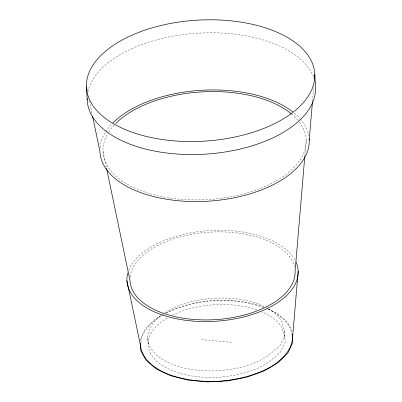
<?xml version="1.0" encoding="UTF-8"?>
<svg xmlns="http://www.w3.org/2000/svg" width="402" height="402" viewBox="0 0 402 402"><rect width="100%" height="100%" fill="white"/><g stroke="black" fill="none" stroke-linecap="round" stroke-linejoin="round"><path stroke-width="0.3" stroke-dasharray="2.01 1.51" d="M304.852 155.81L306.168 140.192M312.51 101.289L313.771 86.294M140.901 342.795L142.609 334.554L149.84 324.404L161.619 315.379M161.107 315.686L154.936 319.329L145.167 329.057L140.263 339.6L140.313 341.449M165.78 312.922C195.387 298.239 230.924 296.591 262.375 306.249L263.963 306.997M162.172 315.123L163.835 314.339M166.051 313.299C195.854 298.485 233.281 296.249 264.511 307.852M201.613 339.69L231.436 342.283M268.069 309.083L269.255 309.495L281.671 317.198L289.646 326.519L291.973 334.534M268.199 308.997L276.752 313.037L287.028 321.731L292.495 331.735M167.207 317.987A68.476 36.286 -3.5 0 0 169.157 369.272A68.476 36.286 -3.5 0 0 265.843 363.986L276.737 355.644L280.681 351.71L285.093 342.233L284.566 330.992L281.807 321.484A68.476 36.286 -3.5 0 0 266.461 307.671M284.963 337.499L282.204 327.992A68.476 36.286 -3.5 0 0 262.33 311.997M102.997 151.298L106.45 167.82M89.36 100.912L92.158 114.314M147.76 338.218L148.157 344.725M284.566 330.992L284.696 335.725L280.284 345.202L276.34 349.137L265.446 357.478A68.476 36.286 -3.5 0 1 172.398 364.333A68.476 36.286 -3.5 0 1 160.564 315.741M128.65 270.435A85.757 45.446 -3.5 0 1 209.146 230.587A85.757 45.446 -3.5 0 1 294.807 259.627M130.132 276.797A82.681 43.818 -3.5 0 1 209.733 232.18A82.681 43.818 -3.5 0 1 294.415 266.606M100.008 147.841A104.821 55.546 -3.5 0 1 105.399 132.313M105.721 131.806A104.821 55.546 -3.5 0 1 111.972 123.891M294.163 113.032A104.821 55.546 -3.5 0 1 299.842 118.5M300.259 118.977A104.821 55.546 -3.5 0 1 308.776 135.821M299.349 122.107A101.746 53.918 -3.5 0 1 206.633 199.633A101.746 53.918 -3.5 0 1 108.414 132.544M108.736 132.032A101.746 53.918 -3.5 0 1 115.113 124.087M291.535 113.992A101.746 53.918 -3.5 0 1 298.987 121.635M164.619 312.841A68.476 36.286 -3.5 0 1 263.496 306.193M87.902 91.963A114.349 60.596 -3.5 0 1 198.518 33.15A114.349 60.596 -3.5 0 1 314.113 78.988M172.418 315.158A68.476 36.286 -3.5 0 1 257.34 310.042"/><path stroke-width="0.6" d="M304.796 156.433L295.098 271.395A82.681 43.818 -3.5 0 1 214.211 319.701A82.681 43.818 -3.5 0 1 129.987 280.42L106.575 168.433M298.168 271.224L292.636 336.826C292.143 350.323 282.008 359.679 271.43 366.594C255.064 375.704 236.622 379.95 218.06 381.362C199.583 381.975 180.9 379.81 163.79 372.478C152.614 366.654 141.961 358.549 140.414 345.147L126.916 280.586M309.238 140.022L312.454 101.912M314.51 77.546L314.776 74.42A114.349 60.596 -3.5 0 0 141.519 31.336A114.349 60.596 -3.5 0 0 145.509 136.233A114.349 60.596 -3.5 0 0 314.776 74.42L315.57 87.44A114.349 60.596 -3.5 0 1 202.563 154.303A114.349 60.596 -3.5 0 1 87.204 98.711M87.194 90.561L86.43 86.907L87.224 99.922M92.54 116.138L99.927 151.464A104.821 55.546 -3.5 0 0 207.829 201.196A104.821 55.546 -3.5 0 0 309.168 138.826M292.555 333.997L292.787 342.373L287.882 352.916L278.114 362.644L264.144 370.895L246.934 377.111L227.653 380.865L207.608 381.9L188.176 380.146L170.674 375.724L156.293 368.935L146.021 360.242L140.554 350.237L140.363 343.298M112.892 122.942A104.821 55.546 -3.5 0 1 292.817 111.942M296.184 262.441A85.757 45.446 -3.5 0 1 215.397 321.263A85.757 45.446 -3.5 0 1 127.866 272.817M115.58 123.61A101.746 53.918 -3.5 0 1 291.103 113.635"/></g></svg>
